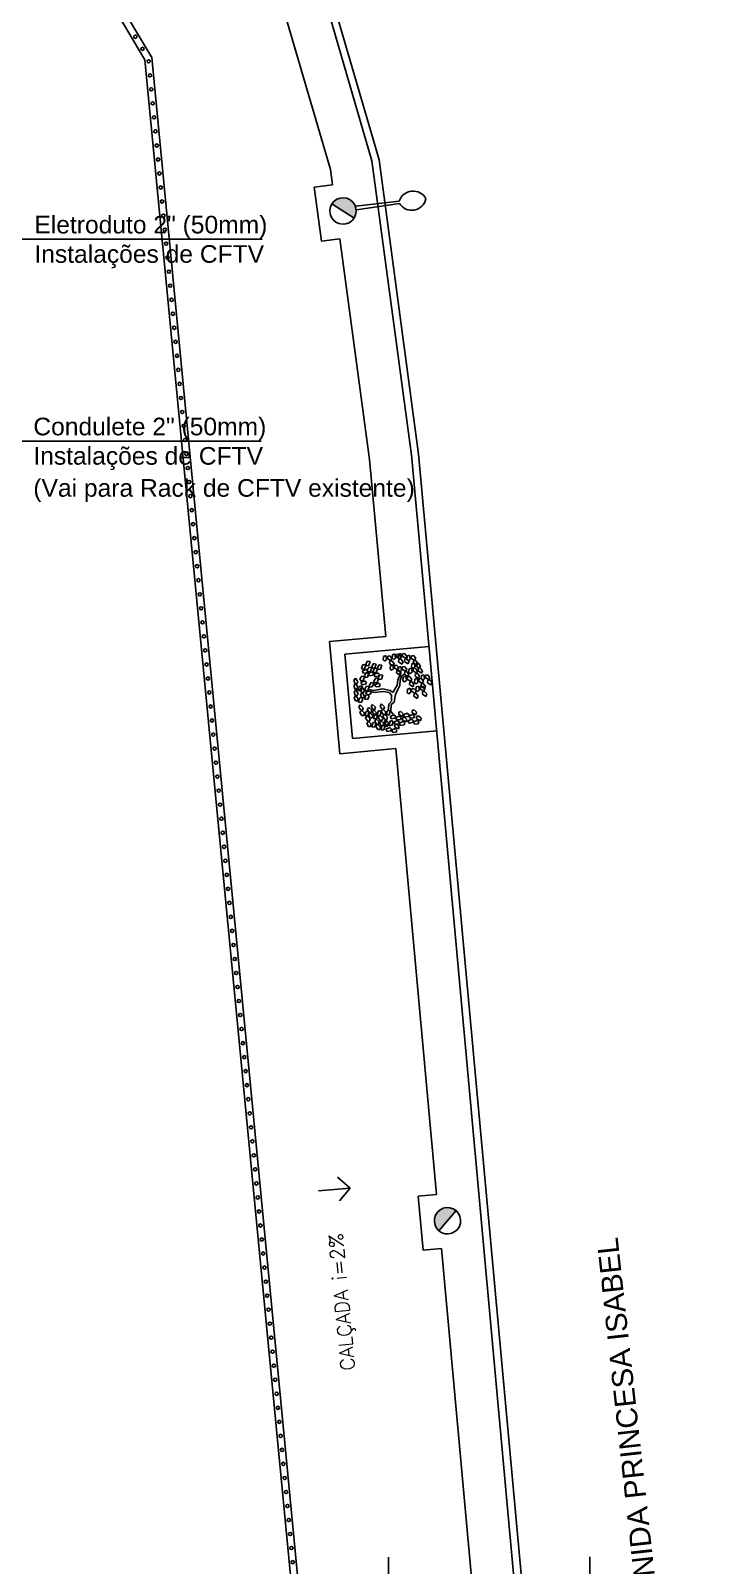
# Model space of a CAD drawing. Header units: millimetres. Extents: x -8 to 5830, y -596 to 3598.
# Drawn here: x 1269.85 to 1279.56, y 2371.62 to 2393.41 of the extents above; entities that cross this region are included whole.
import ezdxf

# ---------------------------------------------------------------- set-up
doc = ezdxf.new("R2010")
doc.units = ezdxf.units.MM
doc.linetypes.add('CONTINU', pattern=[0])
doc.linetypes.add('HIDDEN', pattern=[9.525, 6.35, -3.175])
doc.layers.get('0').update_dxf_attribs({"color": 9})
doc.layers.add('ARQUITETURA', color=7, linetype='Continuous')
doc.layers.add('INSTALAÇÕES', color=7, linetype='Continuous')
doc.styles.add('80X50', font='romans.shx')
doc.styles.add('ROBERTO', font='swissek.ttf')
doc.styles.get("Standard").update_dxf_attribs({"font": 'arial.ttf'})

# ---------------------------------------------------------------- blocks, each defined once
blk = doc.blocks.new('poste concreto')
h = blk.add_hatch(color=256)
h.dxf.hatch_style = 1
h.paths.add_polyline_path([(364866.842, 7758015.357), (364866.767, 7758015.418), (364866.676, 7758015.455), (364866.578, 7758015.47), (364866.48, 7758015.455), (364866.39, 7758015.418), (364866.314, 7758015.357), (364866.254, 7758015.282), (364866.216, 7758015.191), (364866.201, 7758015.093), (364866.956, 7758015.093), (364866.94, 7758015.191), (364866.903, 7758015.282)])
for p, q in [((364866.815, 7758015.406), (364867.773, 7758016.191)), ((364866.886, 7758015.322), (364867.818, 7758016.138)), ((364866.201, 7758015.093), (364866.216, 7758015.191)), ((364866.216, 7758014.995), (364866.201, 7758015.093)), ((364866.956, 7758015.093), (364866.201, 7758015.093)), ((364866.216, 7758015.191), (364866.254, 7758015.282)), ((364866.254, 7758015.282), (364866.314, 7758015.357)), ((364866.314, 7758015.357), (364866.39, 7758015.418)), ((364866.39, 7758015.418), (364866.48, 7758015.455)), ((364866.48, 7758015.455), (364866.578, 7758015.47)), ((364866.578, 7758015.47), (364866.676, 7758015.455)), ((364866.676, 7758015.455), (364866.767, 7758015.418)), ((364866.767, 7758015.418), (364866.842, 7758015.357)), ((364866.842, 7758015.357), (364866.903, 7758015.282)), ((364866.903, 7758015.282), (364866.94, 7758015.191)), ((364866.94, 7758015.191), (364866.956, 7758015.093)), ((364866.956, 7758015.093), (364866.94, 7758014.995)), ((364866.254, 7758014.904), (364866.216, 7758014.995)), ((364866.314, 7758014.829), (364866.254, 7758014.904)), ((364866.39, 7758014.768), (364866.314, 7758014.829)), ((364866.48, 7758014.731), (364866.39, 7758014.768)), ((364866.578, 7758014.716), (364866.48, 7758014.731)), ((364866.676, 7758014.731), (364866.578, 7758014.716)), ((364866.767, 7758014.768), (364866.676, 7758014.731)), ((364866.842, 7758014.829), (364866.767, 7758014.768)), ((364866.903, 7758014.904), (364866.842, 7758014.829)), ((364866.94, 7758014.995), (364866.903, 7758014.904))]:
    blk.add_line(p, q)
for centre, start, end in [((364868.17, 7758016.298), 60.7351, 195.0987), ((364867.989, 7758016.511), 245.3971, 19.7607)]:
    blk.add_arc(centre, 0.411, start, end)
blk = doc.blocks.new('A$C550ee5b3')
h = blk.add_hatch(color=256)
h.dxf.hatch_style = 1
h.paths.add_polyline_path([(0.043, 0.309), (0.017, 0.267), (0.002, 0.22), (0, 0.172), (0.009, 0.124), (0.031, 0.081), (0.063, 0.043), (0.106, 0.017), (0.152, 0.002), (0.201, 0), (0.248, 0.009), (0.292, 0.031), (0.329, 0.063)])
for p, q in [((0, 0.172), (0.002, 0.22)), ((0.002, 0.22), (0.017, 0.267)), ((0.017, 0.267), (0.043, 0.309)), ((0.043, 0.309), (0.081, 0.341)), ((0.043, 0.309), (0.329, 0.063)), ((0.081, 0.341), (0.124, 0.363)), ((0.124, 0.363), (0.172, 0.372)), ((0.172, 0.372), (0.22, 0.371)), ((0.22, 0.371), (0.267, 0.356)), ((0.267, 0.356), (0.309, 0.329)), ((0.309, 0.329), (0.341, 0.292)), ((0.341, 0.292), (0.363, 0.248)), ((0.363, 0.248), (0.372, 0.201)), ((0.009, 0.124), (0, 0.172)), ((0.031, 0.081), (0.009, 0.124)), ((0.063, 0.043), (0.031, 0.081)), ((0.106, 0.017), (0.063, 0.043)), ((0.152, 0.002), (0.106, 0.017)), ((0.201, 0), (0.152, 0.002)), ((0.248, 0.009), (0.201, 0)), ((0.292, 0.031), (0.248, 0.009)), ((0.329, 0.063), (0.292, 0.031)), ((0.356, 0.106), (0.329, 0.063)), ((0.371, 0.152), (0.356, 0.106)), ((0.372, 0.201), (0.371, 0.152))]:
    blk.add_line(p, q)
blk = doc.blocks.new('L', base_point=(1.368, 0.591))
at = {"color": 8, "lineweight": -2}
for p, q in [((1.275, 0.567), (1.306, 0.592)), ((1.288, 0.517), (1.275, 0.567)), ((1.281, 0.65), (1.312, 0.675)), ((1.294, 0.6), (1.281, 0.65)), ((1.317, 0.508), (1.288, 0.517)), ((1.322, 0.591), (1.294, 0.6)), ((1.306, 0.592), (1.336, 0.538)), ((1.312, 0.675), (1.342, 0.621)), ((1.336, 0.538), (1.317, 0.508)), ((1.342, 0.621), (1.322, 0.591)), ((1.337, 0.489), (1.356, 0.548)), ((1.376, 0.484), (1.337, 0.489)), ((1.356, 0.548), (1.391, 0.554)), ((1.404, 0.527), (1.376, 0.484)), ((1.391, 0.554), (1.404, 0.527))]:
    blk.add_line(p, q, dxfattribs=at)
blk = doc.blocks.new('Árvore-13')
at = {"color": 8}
for p, q in [((0.484, 0.659), (0.572, 0.715)), ((0.572, 0.715), (0.607, 0.819)), ((0.633, 0.668), (0.782, 0.715)), ((-0.795, 0.302), (-0.961, 0.415)), ((-0.795, 0.406), (-0.953, 0.499)), ((-0.357, 0.349), (-0.795, 0.406)), ((-0.366, 0.227), (-0.795, 0.302)), ((-0.129, 0.105), (-0.366, 0.227)), ((-0.068, 0.19), (-0.357, 0.349)), ((-0.068, -0.036), (-0.129, 0.105)), ((0.029, 0.068), (-0.068, 0.19)), ((0.029, 0.068), (0.318, 0.331)), ((0.116, -0.055), (0.283, 0.133)), ((0.283, 0.133), (0.423, 0.284)), ((0.318, 0.331), (0.405, 0.537)), ((0.405, 0.537), (0.484, 0.659)), ((0.423, 0.284), (0.502, 0.509)), ((0.502, 0.509), (0.633, 0.668)), ((-0.296, -0.392), (-0.418, -0.693)), ((-0.199, -0.449), (-0.313, -0.74)), ((-0.147, -0.299), (-0.296, -0.392)), ((-0.05, -0.383), (-0.199, -0.449)), ((-0.068, -0.036), (-0.147, -0.299)), ((0.116, -0.055), (-0.05, -0.383)), ((-0.313, -0.74), (-0.243, -0.89))]:
    blk.add_line(p, q, dxfattribs=at)
at = {"color": 8, "xscale": 3.048, "yscale": 3.048, "zscale": 3.048}
for p, rotation in [((-0.716, 1.448), 295.0165150851705), ((-0.488, 1.26), 295.0165150851705), ((-0.252, 1.138), 295.0165150851705), ((0.169, 1.448), 190.1248425347958), ((0.581, 1.401), 190.1248425347958), ((0.852, 1.344), 190.1248425347958), ((1.211, 1.147), 190.1248425347958), ((-1.303, 0.884), 347.8021081598379), ((-1.128, 0.415), 347.8021081598379), ((-0.926, 0.959), 295.0165150851705), ((-0.848, 0.462), 295.0165150851705), ((-0.348, 0.687), 295.0165150851705), ((0.353, 0.95), 190.1248425347958), ((0.677, 0.781), 190.1248425347958), ((1.124, 0.565), 190.1248425347958), ((1.317, 0.753), 190.1248425347958), ((-1.443, 0.368), 347.8021081598379), ((0.765, 0.274), 190.1248425347958), ((0.8, -0.299), 190.1248425347958), ((1.203, -0.317), 190.1248425347958), ((1.246, 0.039), 190.1248425347958), ((1.579, 0.114), 190.1248425347958), ((-0.103, -0.899), 66.16076666471405), ((-0.453, -1.397), 66.16076666471405), ((-0.015, -1.19), 66.16076666471405), ((0.502, -1.003), 66.16076666471405), ((0.616, -1.322), 66.16076666471405)]:
    blk.add_blockref('L', p, dxfattribs=dict(at, rotation=rotation))
for p in [(-1.391, -0.308), (-1.233, -0.881), (-1.049, -0.533), (-0.848, -0.449), (-0.445, -0.543), (-0.874, -1.134), (-0.672, -1.021), (-0.453, -1.04)]:
    blk.add_blockref('L', p, dxfattribs=at)

msp = doc.modelspace()

# ---------------------------------------------------------------- linework, layer by layer
for p, q in [((1271.477, 2392.999), (1267.729, 2399.3)), ((1271.574, 2393.031), (1267.786, 2399.4)), ((1276.154, 2344.278), (1271.477, 2392.999)), ((1276.256, 2344.257), (1271.574, 2393.031))]:
    msp.add_line(p, q)
at = {"color": 8, "linetype": 'CONTINU', "lineweight": -2}
for p, q in [((1273.401, 2396.011), (1274.699, 2391.567)), ((1273.496, 2396.043), (1274.799, 2391.58)), ((1274.11, 2391.442), (1272.831, 2395.823)), ((1274.699, 2391.567), (1275.262, 2387.387)), ((1274.799, 2391.58), (1275.361, 2387.4)), ((1274.14, 2391.224), (1274.11, 2391.442)), ((1273.88, 2391.189), (1274.14, 2391.224)), ((1273.983, 2390.422), (1273.88, 2391.189)), ((1274.243, 2390.457), (1273.983, 2390.422)), ((1274.666, 2387.322), (1274.243, 2390.457)), ((1274.894, 2384.812), (1274.666, 2387.322)), ((1275.262, 2387.391), (1276.999, 2368.305)), ((1275.361, 2387.4), (1279.559, 2341.558)), ((1274.097, 2384.739), (1274.894, 2384.812)), ((1274.242, 2383.146), (1274.097, 2384.739)), ((1275.039, 2383.219), (1274.242, 2383.146)), ((1275.615, 2376.887), (1275.039, 2383.219)), ((1275.354, 2376.863), (1275.615, 2376.887)), ((1275.424, 2376.093), (1275.354, 2376.863)), ((1275.685, 2376.117), (1275.424, 2376.093)), ((1276.383, 2368.45), (1275.685, 2376.117)), ((1274.935, 2370.083), (1274.935, 2371.737)), ((1277.794, 2370.087), (1277.794, 2371.741))]:
    msp.add_line(p, q, dxfattribs=at)
at = {"color": 8}
for p, q in [((1273.94, 2376.937), (1274.389, 2376.978)), ((1274.389, 2376.978), (1274.209, 2377.131)), ((1274.389, 2376.978), (1274.24, 2376.796))]:
    msp.add_line(p, q, dxfattribs=at)
at = {"color": 8, "linetype": 'CONTINU', "lineweight": -2}
msp.add_lwpolyline([(1275.618, 2383.472), (1274.423, 2383.363), (1274.315, 2384.558), (1275.51, 2384.667)], dxfattribs=at)
for centre in [(1271.34, 2393.327), (1271.442, 2393.155), (1271.529, 2392.978), (1271.548, 2392.779), (1271.567, 2392.58), (1271.586, 2392.381), (1271.606, 2392.182), (1271.625, 2391.983), (1271.644, 2391.783), (1271.663, 2391.584), (1271.682, 2391.385), (1271.701, 2391.186), (1271.72, 2390.987), (1271.739, 2390.787), (1271.759, 2390.588), (1271.778, 2390.389), (1271.797, 2390.19), (1271.816, 2389.991), (1271.835, 2389.791), (1271.854, 2389.592), (1271.873, 2389.393), (1271.892, 2389.194), (1271.911, 2388.995), (1271.931, 2388.796), (1271.95, 2388.596), (1271.969, 2388.397), (1271.988, 2388.198), (1272.007, 2387.999), (1272.026, 2387.8), (1272.045, 2387.6), (1272.064, 2387.401), (1272.084, 2387.202), (1272.103, 2387.003), (1272.122, 2386.804), (1272.141, 2386.604), (1272.16, 2386.405), (1272.179, 2386.206), (1272.198, 2386.007), (1272.217, 2385.808), (1272.237, 2385.609), (1272.256, 2385.409), (1272.275, 2385.21), (1272.294, 2385.011), (1272.313, 2384.812), (1272.332, 2384.613), (1272.351, 2384.413), (1272.37, 2384.214), (1272.39, 2384.015), (1272.409, 2383.816), (1272.428, 2383.617), (1272.447, 2383.417), (1272.466, 2383.218), (1272.485, 2383.019), (1272.504, 2382.82), (1272.523, 2382.621), (1272.543, 2382.422), (1272.562, 2382.222), (1272.581, 2382.023), (1272.6, 2381.824), (1272.619, 2381.625), (1272.638, 2381.426), (1272.657, 2381.226), (1272.676, 2381.027), (1272.695, 2380.828), (1272.715, 2380.629), (1272.734, 2380.43), (1272.753, 2380.23), (1272.772, 2380.031), (1272.791, 2379.832), (1272.81, 2379.633), (1272.829, 2379.434), (1272.848, 2379.235), (1272.868, 2379.035), (1272.887, 2378.836), (1272.906, 2378.637), (1272.925, 2378.438), (1272.944, 2378.239), (1272.963, 2378.039), (1272.982, 2377.84), (1273.001, 2377.641), (1273.021, 2377.442), (1273.04, 2377.243), (1273.059, 2377.043), (1273.078, 2376.844), (1273.097, 2376.645), (1273.116, 2376.446), (1273.135, 2376.247), (1273.154, 2376.048), (1273.174, 2375.848), (1273.193, 2375.649), (1273.212, 2375.45), (1273.231, 2375.251), (1273.25, 2375.052), (1273.269, 2374.852), (1273.288, 2374.653), (1273.307, 2374.454), (1273.326, 2374.255), (1273.346, 2374.056), (1273.365, 2373.856), (1273.384, 2373.657), (1273.403, 2373.458), (1273.422, 2373.259), (1273.441, 2373.06), (1273.46, 2372.861), (1273.479, 2372.661), (1273.499, 2372.462), (1273.518, 2372.263), (1273.537, 2372.064), (1273.556, 2371.865), (1273.575, 2371.665)]:
    msp.add_circle(centre, 0.0225)
at = {"layer": 'ARQUITETURA', "color": 8}
for points in [[(1269.097, 2390.972), (1269.653, 2390.451), (1273.142, 2390.451)], [(1269.087, 2386.995), (1269.638, 2387.584), (1273.126, 2387.584)]]:
    msp.add_lwpolyline(points, dxfattribs=at)

# ---------------------------------------------------------------- block references
at = {"color": 8, "xscale": 0.4999999999999994, "yscale": 0.4999999999999994, "zscale": 0.4999999999999994, "rotation": 327.2814331211885}
msp.add_blockref('poste concreto', (-2248867.299, -3162549.002), dxfattribs=at)
at = {"color": 8, "linetype": 'HIDDEN', "xscale": 0.3107660917594163, "yscale": 0.3107660917594163, "zscale": 0.3107660917594163, "rotation": 16.63621055087309}
msp.add_blockref('Árvore-13', (1274.993, 2383.994), dxfattribs=at)
at = {"color": 8, "linetype": 'CONTINU', "lineweight": -2, "rotation": 270.0644572517497}
msp.add_blockref('A$C550ee5b3', (1275.585, 2376.699), dxfattribs=at)

# ---------------------------------------------------------------- texts
at = {"color": 8}
for s, height, rotation, style, p in [('CALÇADA i=2%%%', 0.2, 95.2004, '80X50', (1274.459, 2374.396)), ('AVENIDA PRINCESA ISABEL', 0.3, 96.2725, 'ROBERTO', (1278.807, 2370.638))]:
    msp.add_text(s, height=height, rotation=rotation, dxfattribs=dict(at, style=style)).set_placement(p)
at = {"layer": 'INSTALAÇÕES', "color": 7, "char_height": 0.25, "attachment_point": 1}
for s, width, heights, insert in [('\\A1;Eletroduto 2" (50mm)^JInstalações de CFTV', 3.9337, [0.949], (1269.907, 2390.784)), ('Condulete {\\A1;2" (50mm)^JInstalações de CFTV}', 3.9337, [0.949], (1269.892, 2387.917)), ('(Vai para Rack de CFTV existente)', 9.36624, [0.718], (1269.892, 2387.045))]:
    msp.add_mtext_dynamic_manual_height_columns(s, width=width, gutter_width=12.5, heights=heights, dxfattribs=dict(at, insert=insert))

doc.saveas('drawing.dxf')
